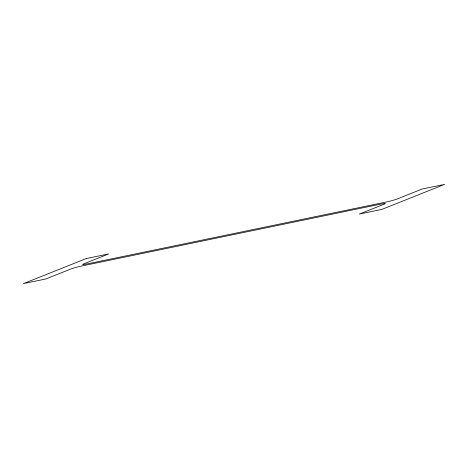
<?xml version="1.0" encoding="UTF-8"?>
<svg xmlns="http://www.w3.org/2000/svg" width="468" height="468" viewBox="0 0 468 468"><rect width="100%" height="100%" fill="white"/><g stroke="black" fill="none" stroke-linecap="round" stroke-linejoin="round"><path stroke-width="0.7" d="M86.223 258.57L23.4 283.614L45.882 278.963L71.265 268.843A9.688 0.608 -13.2 0 1 83.526 265.631L379.443 204.376A9.688 0.608 -13.2 0 1 384.684 203.96L359.301 214.081L381.777 209.43L444.6 184.386L422.118 189.037L396.735 199.157A9.688 0.608 -13.2 0 1 384.474 202.369L88.557 263.624A9.688 0.608 -13.2 0 1 83.316 264.04L108.699 253.919L86.223 258.57"/></g></svg>
